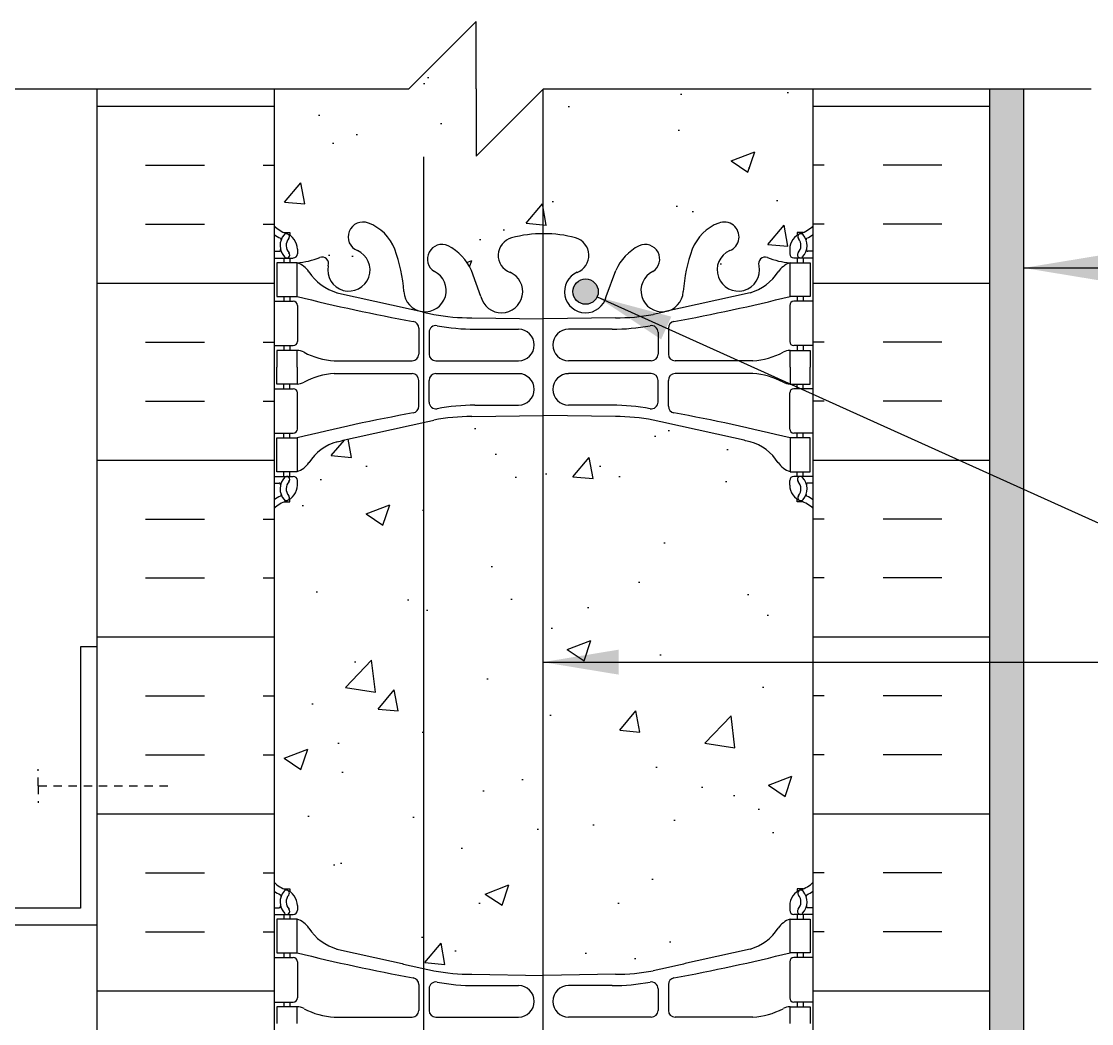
# Model space of a CAD drawing. Header units: inches. Extents: x 103.1 to 155.7, y -23.7 to 47.2.
# Drawn here: x 121.97 to 137.85, y 32.31 to 47.18 of the extents above; entities that cross this region are included whole.
import ezdxf

# ---------------------------------------------------------------- set-up
doc = ezdxf.new("R2010")
doc.units = ezdxf.units.IN
doc.header["$LTSCALE"] = 0.5
doc.header["$MEASUREMENT"] = 0
doc.linetypes.add('DASHED2', pattern=[0.375, 0.25, -0.125])
for name, color, linetype in [('HATCH', 12, 'Continuous'), ('line25', 2, 'Continuous'), ('LINE3', 3, 'Continuous'), ('LINE50', 5, 'Continuous'), ('LINE9', 9, 'Continuous'), ('TEXT', 4, 'Continuous'), ('Web_Edge', 9, 'Continuous')]:
    doc.layers.add(name, color=color, linetype=linetype)
doc.styles.add('DIM', font='romans.shx', dxfattribs={"width": 0.7})
doc.dimstyles.new('ext_12', dxfattribs={"dimscale": 12, "dimtxt": 0.09375, "dimasz": 0.09375, "dimexe": 0.09375, "dimexo": 0.0625, "dimgap": 0.0625, "dimtad": 1, "dimdec": 1, "dimzin": 3, "dimdsep": 46, "dimlunit": 4, "dimtxsty": 'DIM', "dimcen": 0.09, "dimdle": 0.09375, "dimclrt": 4, "dimadec": 0, "dimazin": 0, "dimtfac": 1, "dimtdec": 1, "dimtmove": 2, "dimatfit": 3, "dimfxl": 1, "dimfrac": 2, "dimtolj": 1, "dimtzin": 0, "dimarcsym": 0})

msp = doc.modelspace()

# ---------------------------------------------------------------- hatches: boundary and pattern name
at = {"layer": 'HATCH'}
h = msp.add_hatch(dxfattribs=at)
h.set_pattern_fill('AR-CONC', color=256, scale=0.5)
h.paths.add_polyline_path([(129.708, 46.164), (128.72, 45.176), (128.72, 46.176), (128.72, 47.176), (127.72, 46.176), (125.72, 46.176), (125.72, 44.141, 0.088416), (125.866, 44.044), (125.956, 44.044), (125.956, 44.002, -0.249069), (126.066, 43.795), (126.066, 43.728, -0.414214), (126.003, 43.665), (125.956, 43.665), (125.956, 43.595), (126.061, 43.595, 0.085348), (126.39, 43.671, -0.669601), (126.523, 43.55, 2.087231), (126.957, 43.775, -1), (127.12, 44.184, -0.21345), (127.512, 43.794, -0.069923), (127.649, 43.151, 1.702394), (128.099, 43.463, -0.940793), (128.303, 43.846, -0.173075), (128.649, 43.48), (128.791, 43.093, 1.612474), (129.223, 43.453, -0.734872), (129.246, 43.964, -0.066822), (129.708, 44.026)])
edge = h.paths.add_edge_path()
edge.add_arc((133.374, 39.588), 0.5, 46.2109, 66.4218)
edge.add_line((133.574, 40.046), (133.484, 40.046))
edge.add_line((133.484, 40.046), (133.484, 40.088))
edge.add_arc((133.624, 40.295), 0.25, 180, 235.9442, ccw=False)
edge.add_line((133.374, 40.295), (133.374, 40.363))
edge.add_arc((133.436, 40.363), 0.0625, 90, 180, ccw=False)
edge.add_line((133.436, 40.425), (133.484, 40.425))
edge.add_line((133.484, 40.425), (133.484, 40.495))
edge.add_line((133.484, 40.495), (133.379, 40.495))
edge.add_arc((133.501, 40.838), 0.364, 214.9775, 250.3387, ccw=False)
edge.add_arc((132.578, 40.226), 0.743, 32.7919, 73.8107)
edge.add_spline(control_points=[(132.786, 40.94), (131.348, 41.261)], knot_values=[0, 0, 1, 1], degree=1, periodic=0)
edge.add_arc((130.792, 38.329), 2.984, 79.2546, 90.0995)
edge.add_line((130.787, 41.313), (129.72, 41.329))
edge.add_line((129.72, 41.329), (129.708, 41.329))
edge.add_line((129.708, 41.329), (129.708, 33.022))
edge.add_line((129.708, 33.022), (129.72, 33.022))
edge.add_line((129.72, 33.022), (130.787, 33.038))
edge.add_arc((130.792, 36.022), 2.984, 269.9005, 280.7454)
edge.add_spline(control_points=[(131.348, 33.09), (132.786, 33.411)], knot_values=[0, 0, 1, 1], degree=1, periodic=0)
edge.add_arc((132.578, 34.125), 0.743, 286.1893, 327.2081)
edge.add_arc((133.501, 33.514), 0.364, 109.6613, 145.0225, ccw=False)
edge.add_line((133.379, 33.856), (133.484, 33.856))
edge.add_line((133.484, 33.856), (133.484, 33.926))
edge.add_line((133.484, 33.926), (133.436, 33.926))
edge.add_arc((133.436, 33.989), 0.0625, 180, 270, ccw=False)
edge.add_line((133.374, 33.989), (133.374, 34.056))
edge.add_arc((133.624, 34.056), 0.25, 124.0558, 180, ccw=False)
edge.add_line((133.484, 34.263), (133.484, 34.305))
edge.add_line((133.484, 34.305), (133.574, 34.305))
edge.add_arc((133.374, 34.763), 0.5, 293.5782, 313.7891)
edge.add_line((133.72, 34.402), (133.72, 39.949))
h.paths.add_polyline_path([(126.957, 30.576, 2.087231), (126.523, 30.801, -0.669601), (126.39, 30.681, 0.085348), (126.061, 30.756), (125.956, 30.756), (125.956, 30.686), (126.003, 30.686, -0.414214), (126.066, 30.624), (126.066, 30.556, -0.249069), (125.956, 30.349), (125.956, 30.307), (125.866, 30.307, 0.088416), (125.72, 30.21), (125.72, 28.176), (125.72, 28.146, -0.484838), (125.969, 28.146, -0.520567), (126.09, 28.146, -0.520567), (126.273, 28.146, -0.520567), (126.378, 28.146, -0.520567), (126.588, 28.146, -0.520567), (126.714, 28.146, -0.520567), (126.84, 28.146, -0.520567), (127.05, 28.146, -0.520567), (127.26, 28.146, -0.520567), (127.38, 28.146, -0.520567), (127.606, 28.146, -0.520567), (127.7, 28.146, -0.520567), (127.889, 28.146, -0.10319), (127.94, 28.193), (127.94, 31.483, 0.365763), (127.649, 31.201, -0.069923), (127.512, 30.557, -0.21345), (127.12, 30.168, -1)])
h.paths.add_polyline_path([(129.708, 30.326, -0.066822), (129.246, 30.388, -0.734872), (129.223, 30.899, 1.612474), (128.791, 31.258), (128.649, 30.871, -0.173075), (128.303, 30.505, -0.940793), (128.099, 30.888, 0.823721), (127.94, 31.483), (127.94, 28.193, -0.3961), (128.167, 28.146, -0.520567), (128.377, 28.146, -0.520567), (128.576, 28.146, -0.520567), (128.823, 28.146, -0.520567), (128.933, 28.146, -0.520567), (129.239, 28.146, -0.520567), (129.344, 28.146, -0.520567), (129.46, 28.146, -0.520567), (129.58, 28.146, -0.520567), (129.67, 28.146, -0.17379), (129.708, 28.173)])
h.paths.add_polyline_path([(133.72, 30.21, 0.088416), (133.574, 30.307), (133.484, 30.307), (133.484, 30.349, -0.249069), (133.374, 30.556), (133.374, 30.624, -0.414214), (133.436, 30.686), (133.484, 30.686), (133.484, 30.756), (133.379, 30.756, 0.085348), (133.05, 30.681, -0.669601), (132.917, 30.801, 2.087231), (132.483, 30.576, -1), (132.32, 30.168, -0.21345), (131.927, 30.557, -0.069923), (131.791, 31.201, 1.702394), (131.341, 30.888, -0.940793), (131.137, 30.505, -0.173075), (130.791, 30.871), (130.649, 31.258, 1.612474), (130.217, 30.899, -0.734872), (130.194, 30.388, -0.070129), (129.708, 30.326), (129.708, 28.173, -0.318007), (129.785, 28.146, -0.520567), (129.963, 28.146, -0.520567), (130.11, 28.146, -0.520567), (130.262, 28.146, -0.520567), (130.42, 28.146, -0.520567), (130.52, 28.146, -0.520567), (130.698, 28.146, -0.520567), (130.918, 28.146, -0.520567), (131.112, 28.146, -0.520567), (131.317, 28.146, -0.520567), (131.417, 28.188, -0.520567), (131.548, 28.188, -0.520567), (131.637, 28.188, -0.520567), (131.72, 28.188, -0.520567), (131.803, 28.188, -0.520567), (131.892, 28.188, -0.520567), (132.023, 28.188, -0.520567), (132.123, 28.146, -0.520567), (132.328, 28.146, -0.520567), (132.522, 28.146, -0.520567), (132.742, 28.146, -0.520567), (132.92, 28.146, -0.520567), (133.02, 28.146, -0.520567), (133.177, 28.146, -0.520567), (133.33, 28.146, -0.520567), (133.477, 28.146, -0.520567), (133.655, 28.146, -0.272614), (133.72, 28.176)])
h = msp.add_hatch(dxfattribs=at)
h.set_pattern_fill('INSUL', color=256, scale=7, style=0)
h.set_pattern_definition([(0, (-2800.4416, -368.834), (0, 2.625), []), (0, (-2800.4416, -367.959), (0, 2.625), [0.875, -0.875]), (0, (-2800.4416, -367.084), (0, 2.625), [0.875, -0.875])])
h.paths.add_polyline_path([(123.095, 28.176), (123.532, 28.176), (123.532, 28.676), (125.032, 28.676), (125.032, 28.176), (125.72, 28.176), (125.72, 46.176), (125.032, 46.176), (125.032, 46.676), (123.532, 46.676), (123.532, 46.176), (123.095, 46.176)])
h = msp.add_hatch(dxfattribs=at)
h.set_pattern_fill('INSUL', color=256, scale=7, style=0)
h.set_pattern_definition([(180, (3059.8816, -368.834), (0, 2.625), []), (180, (3059.8816, -367.959), (0, 2.625), [0.875, -0.875]), (180, (3059.8816, -367.084), (0, 2.625), [0.875, -0.875])])
h.paths.add_polyline_path([(136.345, 28.176), (135.907, 28.176), (135.907, 28.676), (134.407, 28.676), (134.407, 28.176), (133.72, 28.176), (133.72, 46.176), (134.407, 46.176), (134.407, 46.676), (135.907, 46.676), (135.907, 46.176), (136.345, 46.176)])
h = msp.add_hatch(dxfattribs=at)
h.set_pattern_fill('AR-CONC', color=256, scale=0.5)
h.paths.add_polyline_path([(133.72, 46.176), (129.72, 46.176), (129.708, 46.164), (129.708, 44.026, -0.001645), (129.72, 44.026, -0.068475), (130.194, 43.964, -0.734872), (130.217, 43.453, 1.612474), (130.649, 43.093), (130.791, 43.48, -0.173075), (131.137, 43.846, -0.940793), (131.341, 43.463, 1.753171), (131.792, 43.167, -0.068226), (131.927, 43.794, -0.21345), (132.32, 44.184, -1), (132.483, 43.775, 2.087231), (132.917, 43.55, -0.669601), (133.05, 43.671, 0.085348), (133.379, 43.595), (133.484, 43.595), (133.484, 43.665), (133.436, 43.665, -0.414214), (133.374, 43.728), (133.374, 43.795, -0.249069), (133.484, 44.002), (133.484, 44.044), (133.574, 44.044, 0.088416), (133.72, 44.141)])
h.paths.add_polyline_path([(130.531, 43.166, -1), (130.156, 43.166, -1)], flags=16)
h = msp.add_hatch(dxfattribs=at)
h.set_pattern_fill('AR-SAND', color=256, scale=0.25, style=0)
h.set_pattern_definition([(37.5, (79.04397, -9.0785), (-0.0157483, 0.481706), [0, -0.38, 0, -0.425, 0, -0.40625]), (7.5, (79.044, -9.0785), (0.442444, 0.7055365), [0, -0.205, 0, -0.3425, 0, -0.13125]), (327.5, (78.73647, -9.0785), (0.7785355, 0.0014148), [0, -0.125, 0, -0.45, 0, -0.5875]), (317.5, (78.7365, -9.0785), (0.7515317, 0.219419), [0, -0.0625, 0, -0.295, 0, -0.3375])])
h.paths.add_polyline_path([(136.845, 46.176), (136.345, 46.176), (136.345, 28.176), (136.345, 19.988), (136.845, 19.988)])
h = msp.add_hatch(dxfattribs=at)
h.set_pattern_fill('AR-CONC', color=256, scale=0.5)
edge = h.paths.add_edge_path()
edge.add_line((129.708, 41.329), (128.653, 41.313))
edge.add_arc((128.648, 38.329), 2.984, 89.9005, 100.7454)
edge.add_spline(control_points=[(128.092, 41.261), (127.94, 41.227)], knot_values=[0.894087, 0.894087, 1, 1], degree=1, periodic=0)
edge.add_line((127.94, 41.227), (127.94, 33.124))
edge.add_spline(control_points=[(127.94, 33.124), (128.092, 33.09)], knot_values=[0.894087, 0.894087, 1, 1], degree=1, periodic=0)
edge.add_arc((128.648, 36.022), 2.984, 259.2546, 270.0995)
edge.add_line((128.653, 33.038), (129.708, 33.022))
edge.add_line((129.708, 33.022), (129.708, 41.329))
edge = h.paths.add_edge_path()
edge.add_spline(control_points=[(127.94, 41.227), (126.654, 40.94)], knot_values=[0, 0, 0.894087, 0.894087], degree=1, periodic=0)
edge.add_arc((126.862, 40.226), 0.743, 106.1893, 147.2081)
edge.add_arc((125.939, 40.838), 0.364, 289.6613, 325.0225, ccw=False)
edge.add_line((126.061, 40.495), (125.956, 40.495))
edge.add_line((125.956, 40.495), (125.956, 40.425))
edge.add_line((125.956, 40.425), (126.003, 40.425))
edge.add_arc((126.003, 40.363), 0.0625, 0, 90, ccw=False)
edge.add_line((126.066, 40.363), (126.066, 40.295))
edge.add_arc((125.816, 40.295), 0.25, 304.0558, 360, ccw=False)
edge.add_line((125.956, 40.088), (125.956, 40.046))
edge.add_line((125.956, 40.046), (125.866, 40.046))
edge.add_arc((126.066, 39.588), 0.5, 113.5782, 133.7891)
edge.add_line((125.72, 39.949), (125.72, 34.402))
edge.add_arc((126.066, 34.763), 0.5, 226.2109, 246.4218)
edge.add_line((125.866, 34.305), (125.956, 34.305))
edge.add_line((125.956, 34.305), (125.956, 34.263))
edge.add_arc((125.816, 34.056), 0.25, 0, 55.9442, ccw=False)
edge.add_line((126.066, 34.056), (126.066, 33.989))
edge.add_arc((126.003, 33.989), 0.0625, -90, 0, ccw=False)
edge.add_line((126.003, 33.926), (125.956, 33.926))
edge.add_line((125.956, 33.926), (125.956, 33.856))
edge.add_line((125.956, 33.856), (126.061, 33.856))
edge.add_arc((125.939, 33.514), 0.364, 34.9775, 70.3387, ccw=False)
edge.add_arc((126.862, 34.125), 0.743, 212.7919, 253.8107)
edge.add_spline(control_points=[(126.654, 33.411), (127.94, 33.124)], knot_values=[0, 0, 0.894087, 0.894087], degree=1, periodic=0)
edge.add_line((127.94, 33.124), (127.94, 41.227))
h.paths.add_polyline_path([(133.72, 28.176, 0.272614), (133.655, 28.146, 0.520567), (133.477, 28.146, 0.520567), (133.33, 28.146, 0.520567), (133.177, 28.146, 0.520567), (133.02, 28.146, 0.520567), (132.92, 28.146, 0.520567), (132.742, 28.146, 0.520567), (132.522, 28.146, 0.520567), (132.328, 28.146, 0.520567), (132.123, 28.146, 0.520567), (132.023, 28.188, 0.520567), (131.892, 28.188, 0.520567), (131.803, 28.188, 0.520567), (131.72, 28.188, 0.520567), (131.637, 28.188, 0.520567), (131.548, 28.188, 0.520567), (131.417, 28.188, 0.520567), (131.317, 28.146, 0.520567), (131.112, 28.146, 0.520567), (130.918, 28.146, 0.520567), (130.698, 28.146, 0.520567), (130.52, 28.146, 0.520567), (130.42, 28.146, 0.520567), (130.262, 28.146, 0.520567), (130.11, 28.146, 0.520567), (129.963, 28.146, 0.520567), (129.785, 28.146, 0.520567), (129.67, 28.146, 0.520567), (129.58, 28.146, 0.520567), (129.46, 28.146, 0.520567), (129.344, 28.146, 0.520567), (129.239, 28.146, 0.520567), (128.933, 28.146, 0.520567), (128.823, 28.146, 0.520567), (128.576, 28.146, 0.520567), (128.377, 28.146, 0.520567), (128.167, 28.146, 0.3961), (127.94, 28.193), (127.94, 24.869, 0.823721), (128.099, 25.463, -0.940793), (128.303, 25.846, -0.173075), (128.649, 25.48), (128.791, 25.093, 1.612474), (129.223, 25.453, -0.734872), (129.246, 25.964, -0.068475), (129.72, 26.026, -0.068475), (130.194, 25.964, -0.734872), (130.217, 25.453, 1.612474), (130.649, 25.093), (130.791, 25.48, -0.173075), (131.137, 25.846, -0.940793), (131.341, 25.463, 1.753171), (131.792, 25.167, -0.068226), (131.927, 25.794, -0.21345), (132.32, 26.184, -1), (132.483, 25.775, 2.087231), (132.917, 25.55, -0.669601), (133.05, 25.671, 0.085348), (133.379, 25.595), (133.484, 25.595), (133.484, 25.665), (133.436, 25.665, -0.414214), (133.374, 25.728), (133.374, 25.795, -0.249069), (133.484, 26.002), (133.484, 26.044), (133.574, 26.044, 0.088416), (133.72, 26.141)])
h.paths.add_polyline_path([(132.797, 25.488, -1), (132.422, 25.488, -1)], flags=16)
h.paths.add_polyline_path([(127.94, 27.763), (126.86, 27.763), (125.72, 27.763), (125.72, 26.141, 0.088416), (125.866, 26.044), (125.956, 26.044), (125.956, 26.002, -0.249069), (126.066, 25.795), (126.066, 25.728, -0.414214), (126.003, 25.665), (125.956, 25.665), (125.956, 25.595), (126.061, 25.595, 0.085348), (126.39, 25.671, -0.669601), (126.523, 25.55, 2.087231), (126.957, 25.775, -1), (127.12, 26.184, -0.21345), (127.512, 25.794, -0.068226), (127.648, 25.167, 0.380279), (127.94, 24.869)])
h.paths.add_polyline_path([(127.94, 28.193, 0.10319), (127.889, 28.146, 0.520567), (127.7, 28.146, 0.520567), (127.606, 28.146, 0.520567), (127.38, 28.146, 0.520567), (127.26, 28.146, 0.520567), (127.05, 28.146, 0.520567), (126.84, 28.146, 0.520567), (126.714, 28.146, 0.520567), (126.588, 28.146, 0.520567), (126.378, 28.146, 0.520567), (126.273, 28.146, 0.520567), (126.09, 28.146, 0.520567), (125.969, 28.146, 0.484838), (125.72, 28.146), (125.72, 27.763), (126.86, 27.763), (127.94, 27.763)])
at = {"layer": 'LINE3'}
msp.add_hatch(color=256, dxfattribs=at).paths.add_polyline_path([(130.156, 43.166, 1), (130.531, 43.166, 1)])

# ---------------------------------------------------------------- linework, layer by layer
at = {"layer": 'line25'}
for p, q in [((125.72, 46.176), (125.72, 28.176)), ((133.72, 28.176), (133.72, 46.176))]:
    msp.add_line(p, q, dxfattribs=at)
at = {"layer": 'LINE3'}
for p, q in [((129.708, 46.164), (129.708, 28.173)), ((127.94, 45.164), (127.94, 4.528))]:
    msp.add_line(p, q, dxfattribs=at)
msp.add_circle((130.344, 43.166), 0.188, dxfattribs=at)
at = {"layer": 'LINE50'}
for p, q in [((123.095, 28.176), (123.095, 46.176)), ((136.345, 28.176), (136.345, 46.176))]:
    msp.add_line(p, q, dxfattribs=at)
at = {"layer": 'LINE9'}
for p, q in [((128.72, 47.176), (127.72, 46.176)), ((128.72, 46.176), (128.72, 47.176)), ((117.595, 46.176), (127.72, 46.176)), ((128.72, 45.176), (129.72, 46.176)), ((128.72, 46.176), (128.72, 45.176)), ((129.72, 46.176), (137.845, 46.176)), ((136.845, 46.176), (136.845, 19.988))]:
    msp.add_line(p, q, dxfattribs=at)
at = {"layer": 'LINE9', "linetype": 'DASHED2'}
for q in [(122.22, 36.083), (124.22, 35.833), (122.22, 35.583)]:
    msp.add_line((122.22, 35.833), q, dxfattribs=at)
at = {"layer": 'LINE9'}
msp.add_lwpolyline([(123.095, 37.896), (122.845, 37.896), (122.845, 34.021), (120.095, 34.021), (120.095, 33.771), (123.095, 33.771)], close=True, dxfattribs=at)
at = {"layer": 'TEXT'}
msp.add_lwpolyline([(124.482, 42.623, 0, 0.36, 0), (123.402, 42.623, 0, 0, 0), (116.206, 42.623, 0, 0, 0)], format="xyseb", dxfattribs=at)
at = {"layer": 'Web_Edge'}
for p, q in [((125.866, 44.044), (125.956, 44.044)), ((125.956, 44.044), (125.956, 44.002)), ((133.574, 44.044), (133.484, 44.044)), ((133.484, 44.044), (133.484, 44.002)), ((125.72, 43.765), (125.798, 43.765)), ((126.066, 43.795), (126.066, 43.728)), ((133.374, 43.795), (133.374, 43.728)), ((133.72, 43.765), (133.642, 43.765)), ((125.72, 43.665), (126.003, 43.665)), ((125.866, 43.665), (125.866, 43.595)), ((125.956, 43.665), (125.956, 43.595)), ((133.72, 43.665), (133.436, 43.665)), ((133.484, 43.665), (133.484, 43.595)), ((133.574, 43.665), (133.574, 43.595)), ((128.791, 43.093), (128.649, 43.48)), ((130.649, 43.093), (130.791, 43.48)), ((125.866, 43.095), (125.866, 43.025)), ((125.956, 43.095), (125.956, 43.025)), ((133.484, 43.095), (133.484, 43.025)), ((133.574, 43.095), (133.574, 43.025)), ((125.72, 43.025), (126.003, 43.025)), ((126.066, 42.963), (126.066, 42.428)), ((133.374, 42.963), (133.374, 42.428)), ((133.72, 43.025), (133.436, 43.025)), ((128.653, 42.777), (129.72, 42.761)), ((130.787, 42.777), (129.72, 42.761)), ((127.868, 42.625), (127.868, 42.24)), ((128.701, 42.609), (129.348, 42.609)), ((130.739, 42.609), (130.092, 42.609)), ((131.572, 42.625), (131.572, 42.24)), ((128.021, 42.563), (128.021, 42.24)), ((131.419, 42.563), (131.419, 42.24)), ((125.72, 42.365), (126.003, 42.365)), ((125.866, 42.365), (125.866, 42.295)), ((125.956, 42.365), (125.956, 42.295)), ((133.72, 42.365), (133.436, 42.365)), ((133.484, 42.365), (133.484, 42.295)), ((133.574, 42.365), (133.574, 42.295)), ((126.614, 42.14), (127.768, 42.14)), ((128.121, 42.14), (129.348, 42.14)), ((131.319, 42.14), (130.092, 42.14)), ((132.826, 42.14), (131.672, 42.14)), ((126.614, 41.951), (127.768, 41.95)), ((128.121, 41.95), (129.348, 41.95)), ((131.319, 41.95), (130.092, 41.95)), ((132.826, 41.951), (131.672, 41.95)), ((125.866, 41.725), (125.866, 41.795)), ((125.956, 41.725), (125.956, 41.795)), ((127.868, 41.465), (127.868, 41.85)), ((128.021, 41.527), (128.021, 41.85)), ((131.419, 41.527), (131.419, 41.85)), ((131.572, 41.465), (131.572, 41.85)), ((133.484, 41.725), (133.484, 41.795)), ((133.574, 41.725), (133.574, 41.795)), ((125.72, 41.725), (126.003, 41.725)), ((126.066, 41.128), (126.066, 41.663)), ((133.374, 41.128), (133.374, 41.663)), ((133.72, 41.725), (133.436, 41.725)), ((128.701, 41.481), (129.348, 41.481)), ((130.739, 41.481), (130.092, 41.481)), ((128.653, 41.313), (129.72, 41.329)), ((130.787, 41.313), (129.72, 41.329)), ((125.72, 41.065), (126.003, 41.065)), ((125.866, 40.995), (125.866, 41.065)), ((125.956, 40.995), (125.956, 41.065)), ((133.72, 41.065), (133.436, 41.065)), ((133.484, 40.995), (133.484, 41.065)), ((133.574, 40.995), (133.574, 41.065)), ((125.72, 40.425), (126.003, 40.425)), ((125.866, 40.425), (125.866, 40.495)), ((125.956, 40.425), (125.956, 40.495)), ((126.066, 40.295), (126.066, 40.363)), ((133.374, 40.295), (133.374, 40.363)), ((133.72, 40.425), (133.436, 40.425)), ((133.484, 40.425), (133.484, 40.495)), ((133.574, 40.425), (133.574, 40.495)), ((125.72, 40.325), (125.798, 40.325)), ((133.72, 40.325), (133.642, 40.325)), ((125.866, 40.046), (125.956, 40.046)), ((125.956, 40.046), (125.956, 40.088)), ((133.484, 40.046), (133.484, 40.088)), ((133.574, 40.046), (133.484, 40.046)), ((125.866, 34.305), (125.956, 34.305)), ((125.956, 34.305), (125.956, 34.263)), ((133.574, 34.305), (133.484, 34.305)), ((133.484, 34.305), (133.484, 34.263)), ((125.72, 34.026), (125.798, 34.026)), ((126.066, 34.056), (126.066, 33.989)), ((133.374, 34.056), (133.374, 33.989)), ((133.72, 34.026), (133.642, 34.026)), ((125.72, 33.926), (126.003, 33.926)), ((125.866, 33.926), (125.866, 33.856)), ((125.956, 33.926), (125.956, 33.856)), ((133.72, 33.926), (133.436, 33.926)), ((133.484, 33.926), (133.484, 33.856)), ((133.574, 33.926), (133.574, 33.856)), ((125.866, 33.356), (125.866, 33.286)), ((125.956, 33.356), (125.956, 33.286)), ((133.484, 33.356), (133.484, 33.286)), ((133.574, 33.356), (133.574, 33.286)), ((125.72, 33.286), (126.003, 33.286)), ((126.066, 33.224), (126.066, 32.689)), ((133.374, 33.224), (133.374, 32.689)), ((133.72, 33.286), (133.436, 33.286)), ((127.868, 32.886), (127.868, 32.502)), ((128.653, 33.038), (129.72, 33.022)), ((130.787, 33.038), (129.72, 33.022)), ((131.572, 32.886), (131.572, 32.502)), ((128.021, 32.824), (128.021, 32.502)), ((128.701, 32.87), (129.348, 32.87)), ((130.739, 32.87), (130.092, 32.87)), ((131.419, 32.824), (131.419, 32.502)), ((125.72, 32.626), (126.003, 32.626)), ((125.866, 32.626), (125.866, 32.556)), ((125.956, 32.626), (125.956, 32.556)), ((133.72, 32.626), (133.436, 32.626)), ((133.484, 32.626), (133.484, 32.556)), ((133.574, 32.626), (133.574, 32.556)), ((126.614, 32.401), (127.768, 32.402)), ((128.121, 32.402), (129.348, 32.402)), ((131.319, 32.402), (130.092, 32.402)), ((132.826, 32.401), (131.672, 32.402))]:
    msp.add_line(p, q, dxfattribs=at)
for points in [[(125.761, 43.095), (126.061, 43.095), (126.061, 43.595), (125.761, 43.595)], [(133.679, 43.095), (133.379, 43.095), (133.379, 43.595), (133.679, 43.595)], [(125.761, 40.995), (126.061, 40.995), (126.061, 40.495), (125.761, 40.495)], [(133.679, 40.995), (133.379, 40.995), (133.379, 40.495), (133.679, 40.495)], [(125.761, 33.356), (126.061, 33.356), (126.061, 33.856), (125.761, 33.856)], [(133.679, 33.356), (133.379, 33.356), (133.379, 33.856), (133.679, 33.856)]]:
    msp.add_lwpolyline(points, close=True, dxfattribs=at)
for points in [[(126.061, 42.045), (126.061, 42.295), (125.761, 42.295), (125.761, 42.045)], [(133.379, 42.045), (133.379, 42.295), (133.679, 42.295), (133.679, 42.045)], [(126.061, 42.045), (126.061, 41.795), (125.761, 41.795), (125.761, 42.045)], [(133.379, 42.045), (133.379, 41.795), (133.679, 41.795), (133.679, 42.045)], [(126.061, 32.306), (126.061, 32.556), (125.761, 32.556), (125.761, 32.306)], [(133.379, 32.306), (133.379, 32.556), (133.679, 32.556), (133.679, 32.306)]]:
    msp.add_lwpolyline(points, dxfattribs=at)
for centre, radius, start, end in [((127.039, 43.979), 0.22, 68.1963, 248.1963), ((126.881, 43.551), 0.677, 21.1239, 69.3197), ((132.559, 43.551), 0.677, 110.6803, 158.8761), ((132.401, 43.979), 0.22, 291.8037, 111.8037), ((126.066, 44.502), 0.5, 226.2109, 250.5288), ((126.066, 44.502), 0.6, 234.7832, 245.0748), ((126.06, 43.85), 0.25, 140.1145, 222.4609), ((125.902, 43.981), 0.045, 321.448, 139.1879), ((125.816, 43.795), 0.25, 0, 70.5288), ((129.708, 42.272), 1.754, 89.6229, 105.2918), ((129.732, 42.272), 1.754, 74.7082, 90.3771), ((133.624, 43.795), 0.25, 109.4712, 180), ((133.538, 43.981), 0.045, 40.8121, 218.552), ((133.374, 44.502), 0.5, 289.4712, 313.7891), ((133.38, 43.85), 0.25, 317.5391, 39.8855), ((133.374, 44.502), 0.6, 294.9252, 305.2168), ((125.804, 43.939), 0.021, 343.464, 63.9957), ((126.06, 43.85), 0.16, 140.0001, 222.4609), ((128.213, 43.649), 0.217, 65.5264, 238.537), ((127.962, 43.178), 0.75, 23.6938, 62.9705), ((129.314, 43.704), 0.268, 104.7892, 250.0338), ((130.126, 43.704), 0.268, 289.9662, 75.2108), ((131.478, 43.178), 0.75, 117.0295, 156.3062), ((131.227, 43.649), 0.217, 301.463, 114.4736), ((133.38, 43.85), 0.16, 317.5391, 39.9999), ((133.636, 43.939), 0.021, 116.0043, 196.536), ((125.798, 43.785), 0.0196, 269.4032, 15.4901), ((125.908, 43.711), 0.045, 222.4609, 42.4609), ((126.003, 43.728), 0.0625, 270, 0), ((126.83, 43.488), 0.314, 168.5886, 66.1916), ((125.29, 42.986), 2.365, 4.3895, 20.0015), ((134.15, 42.986), 2.365, 159.9985, 175.6105), ((132.61, 43.488), 0.314, 113.8084, 11.4114), ((133.436, 43.728), 0.0625, 180, 270), ((133.532, 43.711), 0.045, 137.5391, 317.5391), ((133.642, 43.785), 0.0196, 164.5099, 270.5968), ((126.006, 44.591), 0.997, 273.1538, 293.1467), ((125.939, 43.252), 0.364, 34.9775, 70.3387), ((126.432, 43.583), 0.0968, 340.1551, 110.4331), ((133.008, 43.583), 0.0968, 69.5669, 199.8449), ((133.434, 44.591), 0.997, 246.8533, 266.8462), ((133.501, 43.252), 0.364, 109.6613, 145.0225), ((126.862, 43.864), 0.743, 212.7919, 253.8107), ((127.961, 43.182), 0.314, 182.7357, 63.9348), ((129.096, 43.166), 0.314, 193.4146, 66.1916), ((130.344, 43.166), 0.314, 113.8084, 346.5854), ((131.479, 43.182), 0.314, 116.0652, 357.2643), ((132.578, 43.864), 0.743, 286.1893, 327.2081), ((132.87, 70.515), 28.253, 256.0552, 259.6343), ((126.57, 70.515), 28.253, 280.3657, 283.9448), ((126.003, 42.963), 0.0625, 0, 90), ((133.436, 42.963), 0.0625, 90, 180), ((128.648, 45.761), 2.984, 259.2546, 270.0995), ((130.792, 45.761), 2.984, 269.9005, 280.7454), ((127.768, 42.625), 0.1, 360, 79.6343), ((128.121, 42.563), 0.1, 79.2546, 180), ((128.696, 45.593), 2.984, 259.2546, 270.0995), ((129.348, 42.375), 0.234, 270, 90), ((130.092, 42.375), 0.234, 90, 270), ((130.744, 45.593), 2.984, 269.9005, 280.7454), ((131.319, 42.563), 0.1, 0, 100.7454), ((131.672, 42.625), 0.1, 100.3657, 180), ((126.003, 42.428), 0.0625, 270, 0), ((133.436, 42.428), 0.0625, 180, 270), ((126.057, 42.076), 0.219, 60.4937, 88.92), ((126.699, 43.296), 1.16, 242.5844, 265.8032), ((132.741, 43.296), 1.16, 274.1968, 297.4156), ((133.383, 42.076), 0.219, 91.08, 119.5063), ((127.768, 42.24), 0.1, 270.0388, 360), ((128.121, 42.24), 0.1, 180, 270), ((131.319, 42.24), 0.1, 270, 0), ((131.672, 42.24), 0.1, 180, 269.9612), ((126.699, 40.794), 1.16, 94.1968, 117.4156), ((127.768, 41.85), 0.1, 0, 89.9612), ((128.121, 41.85), 0.1, 90, 180), ((129.348, 41.715), 0.234, 270, 90), ((130.092, 41.715), 0.234, 90, 270), ((131.319, 41.85), 0.1, 0, 90), ((131.672, 41.85), 0.1, 90.0388, 180), ((132.741, 40.794), 1.16, 62.5844, 85.8032), ((126.057, 42.014), 0.219, 271.08, 299.5063), ((133.383, 42.014), 0.219, 240.4937, 268.92), ((126.003, 41.663), 0.0625, 0, 90), ((133.436, 41.663), 0.0625, 90, 180), ((127.768, 41.465), 0.1, 280.3657, 0), ((128.121, 41.527), 0.1, 180, 280.7454), ((128.696, 38.497), 2.984, 89.9005, 100.7454), ((130.744, 38.497), 2.984, 79.2546, 90.0995), ((131.319, 41.527), 0.1, 259.2546, 0), ((131.672, 41.465), 0.1, 180, 259.6343), ((132.87, 13.575), 28.253, 100.3657, 103.9448), ((128.648, 38.329), 2.984, 89.9005, 100.7454), ((130.792, 38.329), 2.984, 79.2546, 90.0995), ((126.57, 13.575), 28.253, 76.0552, 79.6343), ((126.003, 41.128), 0.0625, 270, 0), ((133.436, 41.128), 0.0625, 180, 270), ((126.862, 40.226), 0.743, 106.1893, 147.2081), ((132.578, 40.226), 0.743, 32.7919, 73.8107), ((125.939, 40.838), 0.364, 289.6613, 325.0225), ((133.501, 40.838), 0.364, 214.9775, 250.3387), ((126.06, 40.241), 0.25, 137.5391, 219.8855), ((125.908, 40.379), 0.045, 317.5391, 137.5391), ((126.06, 40.241), 0.16, 137.5391, 219.9999), ((126.003, 40.363), 0.0625, 360, 90), ((133.436, 40.363), 0.0625, 90, 180), ((133.532, 40.379), 0.045, 42.4609, 222.4609), ((133.38, 40.241), 0.16, 320.0001, 42.4609), ((133.38, 40.241), 0.25, 320.1145, 42.4609), ((125.798, 40.305), 0.0196, 344.5099, 90.5968), ((125.816, 40.295), 0.25, 289.4712, 360), ((133.624, 40.295), 0.25, 180, 250.5288), ((133.642, 40.305), 0.0196, 89.4032, 195.4901), ((126.066, 39.588), 0.6, 114.9252, 125.2168), ((126.066, 39.588), 0.5, 109.4712, 133.7891), ((125.804, 40.151), 0.021, 296.0043, 16.536), ((125.902, 40.11), 0.045, 220.8121, 38.552), ((133.538, 40.11), 0.045, 141.448, 319.1879), ((133.374, 39.588), 0.5, 46.2109, 70.5288), ((133.636, 40.151), 0.021, 163.464, 243.9957), ((133.374, 39.588), 0.6, 54.7832, 65.0748), ((126.066, 34.763), 0.5, 226.2109, 250.5288), ((133.374, 34.763), 0.5, 289.4712, 313.7891), ((126.066, 34.763), 0.6, 234.7832, 245.0748), ((126.06, 34.111), 0.25, 140.1145, 222.4609), ((125.804, 34.2), 0.021, 343.464, 63.9957), ((125.902, 34.242), 0.045, 321.448, 139.1879), ((125.816, 34.056), 0.25, 0, 70.5288), ((126.06, 34.111), 0.16, 140.0001, 222.4609), ((133.624, 34.056), 0.25, 109.4712, 180), ((133.538, 34.242), 0.045, 40.8121, 218.552), ((133.38, 34.111), 0.16, 317.5391, 39.9999), ((133.38, 34.111), 0.25, 317.5391, 39.8855), ((133.636, 34.2), 0.021, 116.0043, 196.536), ((133.374, 34.763), 0.6, 294.9252, 305.2168), ((125.798, 34.046), 0.0196, 269.4032, 15.4901), ((125.908, 33.972), 0.045, 222.4609, 42.4609), ((133.532, 33.972), 0.045, 137.5391, 317.5391), ((133.642, 34.046), 0.0196, 164.5099, 270.5968), ((126.003, 33.989), 0.0625, 270, 0), ((125.939, 33.514), 0.364, 34.9775, 70.3387), ((133.501, 33.514), 0.364, 109.6613, 145.0225), ((133.436, 33.989), 0.0625, 180, 270), ((126.862, 34.125), 0.743, 212.7919, 253.8107), ((132.578, 34.125), 0.743, 286.1893, 327.2081), ((132.87, 60.777), 28.253, 256.0552, 259.6343), ((126.57, 60.777), 28.253, 280.3657, 283.9448), ((126.003, 33.224), 0.0625, 0, 90), ((133.436, 33.224), 0.0625, 90, 180), ((128.648, 36.022), 2.984, 259.2546, 270.0995), ((130.792, 36.022), 2.984, 269.9005, 280.7454), ((127.768, 32.886), 0.1, 360, 79.6343), ((128.121, 32.824), 0.1, 79.2546, 180), ((128.696, 35.854), 2.984, 259.2546, 270.0995), ((130.744, 35.854), 2.984, 269.9005, 280.7454), ((131.319, 32.824), 0.1, 0, 100.7454), ((131.672, 32.886), 0.1, 100.3657, 180), ((129.348, 32.636), 0.234, 270, 90), ((130.092, 32.636), 0.234, 90, 270), ((126.003, 32.689), 0.0625, 270, 0), ((133.436, 32.689), 0.0625, 180, 270), ((126.057, 32.338), 0.219, 60.4937, 88.92), ((126.699, 33.557), 1.16, 242.5844, 265.8032), ((127.768, 32.502), 0.1, 270.0388, 360), ((128.121, 32.502), 0.1, 180, 270), ((131.319, 32.502), 0.1, 270, 0), ((131.672, 32.502), 0.1, 180, 269.9612), ((132.741, 33.557), 1.16, 274.1968, 297.4156), ((133.383, 32.338), 0.219, 91.08, 119.5063)]:
    msp.add_arc(centre, radius, start, end, dxfattribs=at)
for points in [[(126.654, 43.15), (128.092, 42.829)], [(132.786, 43.15), (131.348, 42.829)], [(126.654, 40.94), (128.092, 41.261)], [(132.786, 40.94), (131.348, 41.261)], [(126.654, 33.411), (128.092, 33.09)], [(132.786, 33.411), (131.348, 33.09)]]:
    msp.add_open_spline(points, degree=1, dxfattribs=at)

# ---------------------------------------------------------------- leaders
at = {"layer": 'TEXT'}
for points, override in [([(136.845, 43.518), (145.001, 43.518)], {"dimgap": 0.0625, "dimtad": 0}), ([(130.515, 43.089), (142.531, 37.669), (144.739, 37.669)], {"dimtad": 0}), ([(129.708, 37.669), (144.739, 37.669)], {"dimgap": 0.0625, "dimtad": 0})]:
    msp.add_leader(points, dimstyle='ext_12', override=override, dxfattribs=at)

doc.saveas('drawing.dxf')
